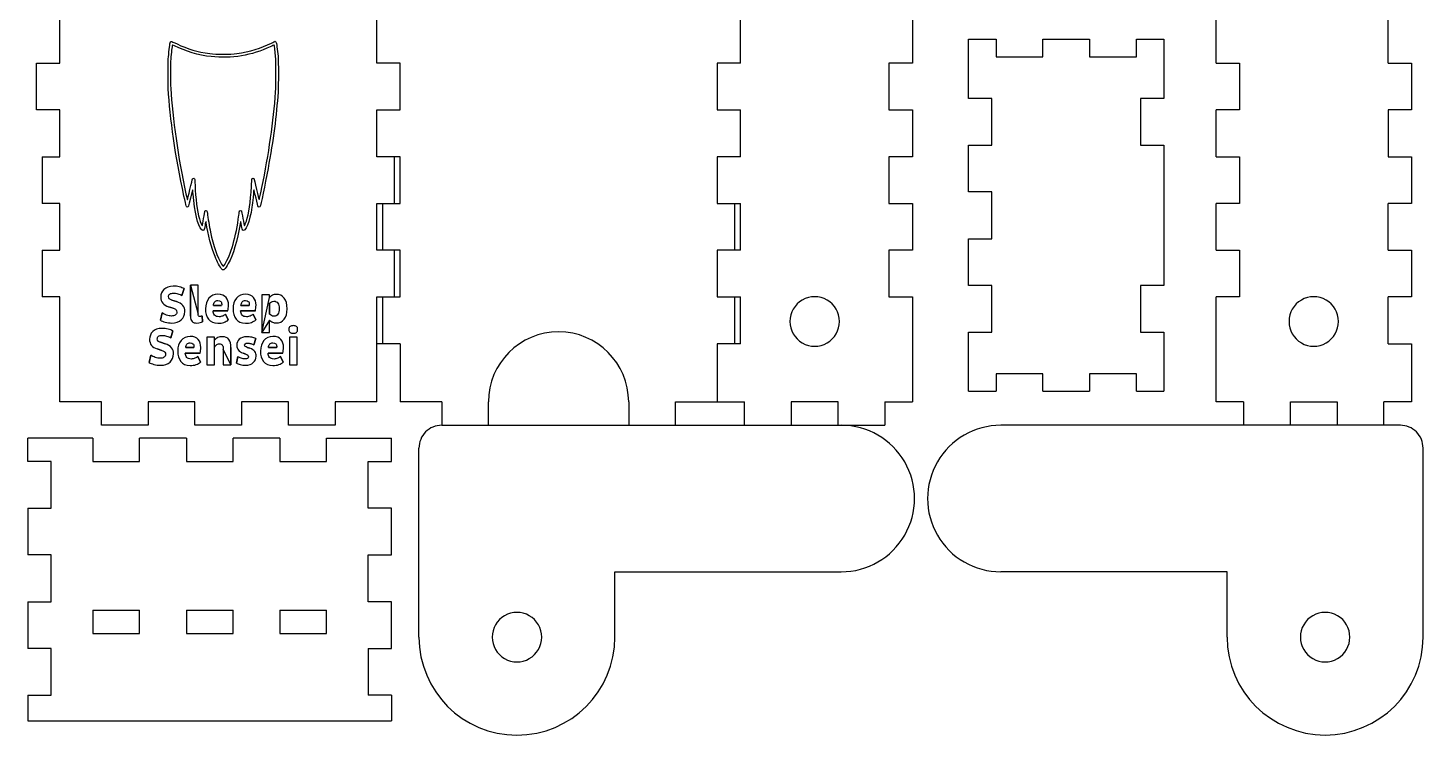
# Model space of a CAD drawing. Extents: x 0.19 to 5.82, y 1.68 to 7.32.
# Drawn here: x 0.19 to 5.82, y 1.68 to 4.54 of the extents above; entities that cross this region are included whole.
import ezdxf

# ---------------------------------------------------------------- set-up
doc = ezdxf.new("R2010")
doc.units = 0
doc.layers.add('Your_Design', color=7, linetype='CONTINUOUS')

msp = doc.modelspace()

# ---------------------------------------------------------------- linework, layer by layer
at = {"layer": 'Your_Design', "color": 5}
for points in [[(0.243016, 4.018752), (0.313816, 4.018752), (0.313816, 4.207552), (0.219416, 4.207552), (0.219416, 4.396352), (0.313816, 4.396352), (0.313816, 4.585152), (0.219416, 4.585152), (0.219416, 4.773952), (0.313816, 4.773952), (0.313816, 4.962753), (0.219416, 4.962753), (0.219416, 5.151553), (0.313816, 5.151553), (0.313816, 5.340353), (0.219416, 5.340353), (0.219416, 5.529153), (0.313816, 5.529153), (0.313816, 5.717953), (0.219416, 5.717953), (0.219416, 5.906753), (0.313816, 5.906753), (0.313816, 6.095553), (0.219416, 6.095553)], [(1.593816, 3.028353), (1.593816, 3.452352), (1.688216, 3.452352), (1.688216, 3.641152), (1.593816, 3.641152), (1.593816, 3.829952), (1.688216, 3.829952), (1.688216, 4.018752), (1.593816, 4.018752), (1.593816, 4.207552), (1.688216, 4.207552), (1.688216, 4.396352), (1.593816, 4.396352), (1.593816, 4.585152)], [(3.062754, 4.396352), (3.062754, 4.585152)], [(3.757154, 4.585152), (3.757154, 4.396352)], [(4.983857, 4.396352), (4.983857, 4.585152)], [(5.678257, 4.396352), (5.678257, 4.585152)], [(3.984343, 3.07136), (3.984343, 3.310229), (4.078743, 3.310229), (4.078743, 3.499029), (3.984343, 3.499029), (3.984343, 3.687829), (4.078743, 3.687829), (4.078743, 3.876629), (3.984343, 3.876629), (3.984343, 4.065429), (4.078743, 4.065429), (4.078743, 4.254229), (3.984343, 4.254229), (3.984343, 4.493098)], [(3.984343, 4.493098), (4.095543, 4.493098)], [(4.095543, 4.493098), (4.095543, 4.422298), (4.284343, 4.422298), (4.284343, 4.493098)], [(4.284343, 4.493098), (4.473143, 4.493098)], [(4.473143, 4.493098), (4.473143, 4.422298), (4.661943, 4.422298), (4.661943, 4.493098)], [(4.661943, 4.493098), (4.773143, 4.493098)], [(4.773143, 4.493098), (4.773143, 4.254229), (4.678743, 4.254229), (4.678743, 4.065429), (4.773143, 4.065429), (4.773143, 3.499029), (4.678743, 3.499029), (4.678743, 3.310229), (4.773143, 3.310229), (4.773143, 3.07136)], [(3.062754, 4.396352), (2.968354, 4.396352), (2.968354, 4.207552), (3.062754, 4.207552)], [(3.757154, 4.396352), (3.662754, 4.396352), (3.662754, 4.207552), (3.757154, 4.207552)], [(4.983857, 4.396352), (5.078257, 4.396352), (5.078257, 4.207552), (4.983857, 4.207552)], [(5.678257, 4.396352), (5.772657, 4.396352), (5.772657, 4.207552), (5.678257, 4.207552)], [(3.062754, 4.018752), (3.062754, 4.207552)], [(3.757154, 4.207552), (3.757154, 4.018752)], [(4.983857, 4.018752), (4.983857, 4.207552)], [(5.678257, 4.207552), (5.678257, 4.018752), (5.772657, 4.018752), (5.772657, 3.829952), (5.678257, 3.829952)], [(0.243016, 4.018752), (0.243016, 3.829952)], [(1.664616, 4.018752), (1.664616, 3.829952)], [(3.062754, 4.018752), (2.968354, 4.018752), (2.968354, 3.829952), (3.062754, 3.829952)], [(3.757154, 4.018752), (3.662754, 4.018752), (3.662754, 3.829952), (3.757154, 3.829952)], [(4.983857, 4.018752), (5.078257, 4.018752), (5.078257, 3.829952), (4.983857, 3.829952)], [(0.243016, 3.641152), (0.313816, 3.641152), (0.313816, 3.829952), (0.243016, 3.829952)], [(1.617416, 3.829952), (1.617416, 3.641152)], [(3.039154, 3.829952), (3.039154, 3.641152)], [(3.062754, 3.641152), (3.062754, 3.829952)], [(3.757154, 3.829952), (3.757154, 3.641152)], [(4.983857, 3.641152), (4.983857, 3.829952)], [(5.678257, 3.641152), (5.678257, 3.829952)], [(0.243016, 3.641152), (0.243016, 3.452352)], [(1.664616, 3.641152), (1.664616, 3.452352)], [(3.062754, 3.641152), (2.968354, 3.641152), (2.968354, 3.452352)], [(3.757154, 3.641152), (3.662754, 3.641152), (3.662754, 3.452352), (3.757154, 3.452352)], [(4.983857, 3.641152), (5.078257, 3.641152), (5.078257, 3.452352), (4.983857, 3.452352)], [(5.678257, 3.641152), (5.772657, 3.641152), (5.772657, 3.452352), (5.678257, 3.452352)], [(1.593954, 3.028353), (1.425885, 3.028353), (1.425885, 2.933953), (1.237085, 2.933953), (1.237085, 3.028353), (1.048285, 3.028353), (1.048285, 2.933953), (0.859485, 2.933953), (0.859485, 3.028353), (0.670685, 3.028353), (0.670685, 2.933953), (0.481885, 2.933953), (0.481885, 3.028353), (0.313816, 3.028353), (0.313816, 3.452352), (0.243016, 3.452352)], [(1.617416, 3.452352), (1.617416, 3.263552)], [(2.968354, 3.452352), (3.062754, 3.452352)], [(3.039154, 3.452352), (3.039154, 3.263552)], [(3.062754, 3.263552), (3.062754, 3.452352)], [(3.757154, 3.452352), (3.757154, 3.028353)], [(5.095057, 3.028353), (4.983857, 3.028353), (4.983857, 3.452352)], [(5.678257, 3.263552), (5.678257, 3.452352)], [(1.688216, 3.263552), (1.593816, 3.263552)], [(1.688216, 3.263552), (1.688216, 3.028353)], [(3.062754, 3.263552), (2.968354, 3.263552), (2.968354, 3.028353)], [(5.678257, 3.263552), (5.772657, 3.263552), (5.772657, 3.028353)], [(4.284343, 3.07136), (4.284343, 3.14216), (4.095543, 3.14216), (4.095543, 3.07136)], [(4.661943, 3.07136), (4.661943, 3.14216), (4.473143, 3.14216), (4.473143, 3.07136)], [(3.984343, 3.07136), (4.095543, 3.07136)], [(4.284343, 3.07136), (4.473143, 3.07136)], [(4.661943, 3.07136), (4.773143, 3.07136)], [(1.856285, 3.028353), (1.688216, 3.028353)], [(1.856285, 3.028353), (1.856285, 2.933953)], [(2.045085, 2.933953), (2.045085, 3.028353)], [(2.611485, 3.028353), (2.611485, 2.933953)], [(2.800285, 2.933953), (2.800285, 3.028353)], [(2.800285, 3.028353), (3.079554, 3.028353)], [(3.079554, 2.933953), (3.079554, 3.028353)], [(3.457154, 2.933953), (3.457154, 3.028353), (3.268354, 3.028353), (3.268354, 2.933953)], [(3.645954, 3.028353), (3.645954, 2.933953)], [(3.645954, 3.028353), (3.757154, 3.028353)], [(5.095057, 3.028353), (5.095057, 2.933953)], [(5.283857, 2.933953), (5.283857, 3.028353), (5.472657, 3.028353), (5.472657, 2.933953)], [(5.661457, 2.933953), (5.661457, 3.028353)], [(5.772657, 3.028353), (5.661457, 3.028353)], [(1.856285, 2.933953), (3.645954, 2.933953)], [(5.728081, 2.933953), (4.114329, 2.933953)], [(0.447672, 2.882265), (0.185202, 2.882265)], [(0.185202, 2.599065), (0.279602, 2.599065), (0.279602, 2.787865), (0.185202, 2.787865), (0.185202, 2.882265)], [(0.447672, 2.882265), (0.447672, 2.787865), (0.636472, 2.787865), (0.636472, 2.882265)], [(0.825272, 2.882265), (0.636472, 2.882265)], [(0.825272, 2.882265), (0.825272, 2.787865), (1.014072, 2.787865), (1.014072, 2.882265)], [(1.202872, 2.882265), (1.014072, 2.882265)], [(1.202872, 2.882265), (1.202872, 2.787865), (1.391672, 2.787865), (1.391672, 2.882265)], [(1.391672, 2.882265), (1.654141, 2.882265)], [(1.559741, 2.787865), (1.654141, 2.787865), (1.654141, 2.882265)], [(1.764552, 2.078399), (1.764552, 2.84222)], [(5.819813, 2.078399), (5.819813, 2.84222)], [(1.559741, 2.032665), (1.654141, 2.032665), (1.654141, 2.221465), (1.559741, 2.221465), (1.559741, 2.410265), (1.654141, 2.410265), (1.654141, 2.599065), (1.559741, 2.599065), (1.559741, 2.787865)], [(0.185202, 2.599065), (0.185202, 2.410265)], [(0.185202, 2.221465), (0.279602, 2.221465), (0.279602, 2.410265), (0.185202, 2.410265)], [(2.55592, 2.342353), (3.470036, 2.342353)], [(2.55592, 2.078399), (2.55592, 2.342353)], [(5.028446, 2.342353), (4.114329, 2.342353)], [(5.028446, 2.078399), (5.028446, 2.342353)], [(0.185202, 2.221465), (0.185202, 2.032665)], [(0.447672, 2.187865), (0.447672, 2.093465), (0.636472, 2.093465), (0.636472, 2.187865)], [(0.447672, 2.187865), (0.636472, 2.187865)], [(0.825272, 2.187865), (0.825272, 2.093465), (1.014072, 2.093465), (1.014072, 2.187865)], [(0.825272, 2.187865), (1.014072, 2.187865)], [(1.202872, 2.187865), (1.202872, 2.093465), (1.391672, 2.093465), (1.391672, 2.187865)], [(1.202872, 2.187865), (1.391672, 2.187865)], [(0.185202, 1.843865), (0.279602, 1.843865), (0.279602, 2.032665), (0.185202, 2.032665)], [(1.559741, 2.032665), (1.559741, 1.843865)], [(0.185202, 1.843865), (0.185202, 1.740665)], [(1.654141, 1.843865), (1.559741, 1.843865)], [(1.654141, 1.843865), (1.654141, 1.740665)], [(0.185202, 1.740665), (1.654141, 1.740665)]]:
    msp.add_lwpolyline(points, dxfattribs=at)
at = {"layer": 'Your_Design', "color": 1}
for points in [[(0.969021, 3.564265), (0.969026, 3.564265)], [(0.980188, 3.583677), (0.980188, 3.583677)], [(0.84158, 3.500605), (0.84158, 3.37474)], [(0.872727, 3.383273), (0.872727, 3.500605), (0.84158, 3.500605)], [(0.785023, 3.433619), (0.76625, 3.439806)], [(0.807209, 3.458579), (0.815956, 3.485885)], [(1.161467, 3.450472), (1.161467, 3.460712), (1.130534, 3.460712), (1.130534, 3.309034)], [(0.727424, 3.387753), (0.72017, 3.358314)], [(0.753023, 3.413139), (0.77201, 3.407166)], [(0.93278, 3.39586), (0.992513, 3.39586)], [(0.96734, 3.418473), (0.934487, 3.418473)], [(0.994646, 3.359594), (0.983339, 3.382633)], [(1.04403, 3.39586), (1.103763, 3.39586)], [(1.07859, 3.418473), (1.045737, 3.418473)], [(1.105896, 3.359594), (1.094589, 3.382633)], [(1.161467, 3.382633), (1.161467, 3.427219)], [(1.200506, 3.405246), (1.200506, 3.405246)], [(0.890433, 3.351914), (0.889366, 3.37666)], [(1.130534, 3.309034), (1.161467, 3.309034), (1.161467, 3.35874)], [(0.739606, 3.262953), (0.720833, 3.269139)], [(0.761793, 3.287912), (0.770539, 3.315219)], [(0.938133, 3.278312), (0.938133, 3.290046), (0.9072, 3.290046), (0.9072, 3.178474), (0.938133, 3.178474), (0.938133, 3.247379)], [(1.09809, 3.258899), (1.105343, 3.284712)], [(1.23902, 3.321405), (1.23902, 3.321405)], [(1.272513, 3.178474), (1.272513, 3.290046), (1.241367, 3.290046), (1.241367, 3.178474), (1.272513, 3.178474)], [(0.682007, 3.217086), (0.674754, 3.187647)], [(0.707607, 3.242473), (0.726593, 3.2365)], [(0.820697, 3.225193), (0.880429, 3.225193)], [(0.855256, 3.247806), (0.822403, 3.247806)], [(0.882563, 3.188927), (0.871256, 3.211967)], [(0.974186, 3.242046), (0.974186, 3.178474), (1.005332, 3.178474)], [(1.005332, 3.178474), (1.005332, 3.248446)], [(1.05457, 3.22562), (1.06481, 3.221993)], [(1.081236, 3.245033), (1.070997, 3.248659)], [(1.154863, 3.225193), (1.214596, 3.225193)], [(1.189423, 3.247806), (1.15657, 3.247806)], [(1.216729, 3.188927), (1.205423, 3.211967)], [(1.033237, 3.211327), (1.027264, 3.184447)]]:
    msp.add_lwpolyline(points, close=True, dxfattribs=at)
at = {"layer": 'Your_Design', "color": 5}
for points in [[(3.462754, 3.353449), (3.462754, 3.353449)], [(5.478257, 3.353449), (5.478257, 3.353449)], [(2.260236, 2.078399), (2.260236, 2.078399)], [(5.524129, 2.078399), (5.524129, 2.078399)]]:
    msp.add_lwpolyline(points, close=True, dxfattribs=at)
at = {"layer": 'Your_Design', "color": 1}
for points in [[(0.752239, 4.41418), (0.753605, 4.434817), (0.757913, 4.471598), (0.759814, 4.478857)], [(0.759814, 4.478857), (0.760523, 4.481565), (0.761997, 4.483783), (0.763379, 4.484222)], [(0.768591, 4.468801), (0.767233, 4.466603), (0.763755, 4.436453), (0.76222, 4.413555)], [(0.763379, 4.484222), (0.764904, 4.484705), (0.773399, 4.481226), (0.787438, 4.474367)], [(0.777496, 4.466483), (0.771256, 4.469651), (0.769413, 4.47013), (0.768591, 4.468801)], [(0.92488, 4.423065), (0.875069, 4.428557), (0.820619, 4.444597), (0.777496, 4.466483)], [(0.787438, 4.474367), (0.828653, 4.45423), (0.870726, 4.441791), (0.919877, 4.435211)], [(1.164187, 4.463284), (1.08896, 4.427548), (1.007855, 4.413917), (0.92488, 4.423065)], [(1.028736, 4.435244), (1.080249, 4.442237), (1.128276, 4.456922), (1.168777, 4.478066)], [(1.179516, 4.469647), (1.179174, 4.469989), (1.172276, 4.467126), (1.164187, 4.463284)], [(1.168777, 4.478066), (1.175948, 4.48181), (1.182551, 4.484873), (1.18345, 4.484873)], [(1.185378, 4.424816), (1.18355, 4.44511), (1.180466, 4.468697), (1.179516, 4.469647)], [(1.18345, 4.484873), (1.184349, 4.484873), (1.185891, 4.483606), (1.186877, 4.482057)], [(1.186877, 4.482057), (1.188936, 4.478822), (1.193034, 4.451284), (1.195396, 4.424812)], [(0.752248, 4.294686), (0.750627, 4.325697), (0.750621, 4.389768), (0.752239, 4.41418)], [(0.76222, 4.413555), (0.760629, 4.389833), (0.760645, 4.325556), (0.762251, 4.294686)], [(0.919877, 4.435211), (0.94403, 4.431977), (1.004794, 4.431998), (1.028736, 4.435244)], [(1.185356, 4.279671), (1.187464, 4.311037), (1.187478, 4.401502), (1.185378, 4.424816)], [(1.195396, 4.424812), (1.19751, 4.401116), (1.19748, 4.311909), (1.19534, 4.279667)], [(0.815396, 3.859874), (0.780655, 4.021213), (0.758609, 4.173015), (0.752248, 4.294686)], [(0.762251, 4.294686), (0.768386, 4.17671), (0.791835, 4.01397), (0.823626, 3.868734)], [(1.130042, 3.894559), (1.157834, 4.026698), (1.177604, 4.164346), (1.185356, 4.279671)], [(1.19534, 4.279667), (1.189124, 4.185699), (1.17608, 4.085742), (1.155035, 3.970801)], [(1.155035, 3.970801), (1.143483, 3.907711), (1.124859, 3.820082), (1.122363, 3.817074)], [(0.839783, 3.886776), (0.844761, 3.908454), (0.849628, 3.927458), (0.8506, 3.929006)], [(0.8506, 3.929006), (0.852704, 3.932362), (0.856774, 3.93269), (0.858358, 3.929632)], [(0.858358, 3.929632), (0.858982, 3.928427), (0.859872, 3.917307), (0.860338, 3.904919)], [(0.860338, 3.904919), (0.862427, 3.849307), (0.868891, 3.799362), (0.878152, 3.767281)], [(1.067392, 3.758717), (1.077739, 3.788976), (1.084386, 3.834896), (1.087559, 3.898038)], [(1.087559, 3.898038), (1.088337, 3.913522), (1.089484, 3.927458), (1.090109, 3.929006)], [(1.090109, 3.929006), (1.091359, 3.932106), (1.095233, 3.932741), (1.097348, 3.930193)], [(1.097348, 3.930193), (1.098092, 3.929297), (1.103063, 3.909871), (1.108395, 3.887024)], [(1.121108, 3.852054), (1.121864, 3.855667), (1.125886, 3.874794), (1.130042, 3.894559)], [(0.830869, 3.816027), (0.825487, 3.814319), (0.824763, 3.816372), (0.815396, 3.859874)], [(0.823626, 3.868734), (0.826325, 3.856402), (0.828533, 3.846014), (0.828533, 3.845649)], [(0.828533, 3.845649), (0.828533, 3.845283), (0.829028, 3.84552), (0.829633, 3.846173)], [(0.829633, 3.846173), (0.830238, 3.846826), (0.834806, 3.865098), (0.839783, 3.886776)], [(0.841664, 3.851115), (0.833611, 3.816201), (0.833848, 3.816973), (0.830869, 3.816027)], [(0.850449, 3.885299), (0.849821, 3.885926), (0.848577, 3.881087), (0.841664, 3.851115)], [(0.852299, 3.867968), (0.851545, 3.877236), (0.850712, 3.885035), (0.850449, 3.885299)], [(0.887151, 3.7238), (0.871157, 3.741199), (0.85828, 3.794467), (0.852299, 3.867968)], [(1.094514, 3.854243), (1.093424, 3.841511), (1.091453, 3.823757), (1.090133, 3.814789)], [(1.098235, 3.885255), (1.097451, 3.886039), (1.096701, 3.87979), (1.094514, 3.854243)], [(1.106426, 3.851656), (1.10221, 3.869847), (1.098524, 3.884966), (1.098235, 3.885255)], [(1.115358, 3.817018), (1.114661, 3.817878), (1.110642, 3.833466), (1.106426, 3.851656)], [(1.108395, 3.887024), (1.113728, 3.864178), (1.11846, 3.845485), (1.118911, 3.845485)], [(1.118911, 3.845485), (1.119362, 3.845485), (1.120351, 3.848441), (1.121108, 3.852054)], [(0.894868, 3.769158), (0.897139, 3.783954), (0.899459, 3.797327), (0.900021, 3.798875)], [(0.900021, 3.798875), (0.901273, 3.80232), (0.906739, 3.802728), (0.908405, 3.799501)], [(0.908405, 3.799501), (0.909027, 3.798297), (0.909917, 3.793651), (0.910384, 3.789178)], [(0.910384, 3.789178), (0.911881, 3.774809), (0.918437, 3.734063), (0.922362, 3.714728)], [(0.980188, 3.583677), (1.004684, 3.621705), (1.026265, 3.697203), (1.036963, 3.782296)], [(1.036963, 3.782296), (1.038088, 3.791243), (1.039581, 3.799267), (1.040281, 3.800127)], [(1.040281, 3.800127), (1.041959, 3.802189), (1.045591, 3.802119), (1.047357, 3.799991)], [(1.047357, 3.799991), (1.048132, 3.799057), (1.050853, 3.785261), (1.053402, 3.769335)], [(1.090133, 3.814789), (1.081569, 3.756586), (1.063016, 3.711276), (1.052184, 3.722108)], [(1.122363, 3.817074), (1.120652, 3.815013), (1.117003, 3.814982), (1.115358, 3.817018)], [(0.878152, 3.767281), (0.882168, 3.75337), (0.888272, 3.739515), (0.88969, 3.741091)], [(0.900526, 3.741382), (0.897393, 3.720203), (0.894252, 3.716075), (0.887151, 3.7238)], [(0.88969, 3.741091), (0.890266, 3.741733), (0.892596, 3.754362), (0.894868, 3.769158)], [(0.903752, 3.757359), (0.90323, 3.757037), (0.901779, 3.749847), (0.900526, 3.741382)], [(0.905542, 3.751978), (0.905079, 3.75526), (0.904273, 3.757682), (0.903752, 3.757359)], [(0.940826, 3.615254), (0.927096, 3.64861), (0.911713, 3.708219), (0.905542, 3.751978)], [(1.043209, 3.754106), (1.029452, 3.674791), (1.014361, 3.623407), (0.994158, 3.5871)], [(1.048183, 3.739313), (1.045621, 3.7569), (1.044349, 3.760682), (1.043209, 3.754106)], [(1.052184, 3.722108), (1.051192, 3.7231), (1.049461, 3.730543), (1.048183, 3.739313)], [(1.053402, 3.769335), (1.055951, 3.75341), (1.058467, 3.740379), (1.058994, 3.740379)], [(1.058994, 3.740379), (1.060457, 3.740379), (1.06308, 3.746106), (1.067392, 3.758717)], [(0.922362, 3.714728), (0.933516, 3.659781), (0.950019, 3.612302), (0.967689, 3.584324)], [(0.969026, 3.564265), (0.961858, 3.572066), (0.949129, 3.595081), (0.940826, 3.615254)], [(0.967689, 3.584324), (0.970419, 3.580001), (0.973306, 3.57647), (0.974104, 3.576476)], [(0.994158, 3.5871), (0.980597, 3.56273), (0.975057, 3.557696), (0.969021, 3.564265)], [(0.974104, 3.576476), (0.974903, 3.576476), (0.97764, 3.579722), (0.980188, 3.583677)], [(0.772223, 3.496125), (0.755659, 3.495721), (0.743135, 3.491303), (0.73465, 3.482872)], [(0.796729, 3.493085), (0.788974, 3.495032), (0.780805, 3.496045), (0.772223, 3.496125)], [(0.721877, 3.452819), (0.721855, 3.442326), (0.724406, 3.433872), (0.72953, 3.427459)], [(0.73465, 3.482872), (0.726166, 3.474441), (0.721908, 3.464423), (0.721877, 3.452819)], [(0.753023, 3.453886), (0.753054, 3.458299), (0.754806, 3.461739), (0.758277, 3.464206)], [(0.756357, 3.445006), (0.754139, 3.447152), (0.753028, 3.450112), (0.753023, 3.453886)], [(0.76625, 3.439806), (0.761872, 3.441126), (0.758574, 3.442859), (0.756357, 3.445006)], [(0.758277, 3.464206), (0.761748, 3.466672), (0.766752, 3.467925), (0.77329, 3.467965)], [(0.77329, 3.467965), (0.77897, 3.467921), (0.784836, 3.46705), (0.79089, 3.465352)], [(0.79089, 3.465352), (0.796943, 3.463654), (0.802383, 3.461397), (0.807209, 3.458579)], [(0.815956, 3.485885), (0.810894, 3.488738), (0.804485, 3.491138), (0.796729, 3.493085)], [(0.916007, 3.446952), (0.907043, 3.436117), (0.902465, 3.422002), (0.902274, 3.404606)], [(0.95262, 3.463699), (0.937175, 3.46337), (0.924971, 3.457788), (0.916007, 3.446952)], [(0.93966, 3.432499), (0.942691, 3.436001), (0.947082, 3.437797), (0.952833, 3.437886)], [(0.985233, 3.450739), (0.978428, 3.459085), (0.967557, 3.463405), (0.95262, 3.463699)], [(0.952833, 3.437886), (0.957477, 3.437895), (0.961148, 3.436704), (0.963846, 3.434313)], [(0.995286, 3.418899), (0.995388, 3.431779), (0.992037, 3.442392), (0.985233, 3.450739)], [(1.027257, 3.446952), (1.018293, 3.436117), (1.013715, 3.422002), (1.013524, 3.404606)], [(1.06387, 3.463699), (1.048426, 3.46337), (1.036221, 3.457788), (1.027257, 3.446952)], [(1.05091, 3.432499), (1.053941, 3.436001), (1.058332, 3.437797), (1.064083, 3.437886)], [(1.096483, 3.450739), (1.089678, 3.459085), (1.078807, 3.463405), (1.06387, 3.463699)], [(1.064083, 3.437886), (1.068727, 3.437895), (1.072398, 3.436704), (1.075096, 3.434313)], [(1.106536, 3.418899), (1.106638, 3.431779), (1.103287, 3.442392), (1.096483, 3.450739)], [(1.172853, 3.459379), (1.168351, 3.45713), (1.164555, 3.454161), (1.161467, 3.450472)], [(1.18856, 3.462846), (1.182591, 3.462779), (1.177355, 3.461628), (1.172853, 3.459379)], [(1.219999, 3.447752), (1.212146, 3.457717), (1.201666, 3.462748), (1.18856, 3.462846)], [(1.232079, 3.40482), (1.231879, 3.423477), (1.227852, 3.437788), (1.219999, 3.447752)], [(0.744943, 3.379087), (0.73821, 3.381455), (0.73237, 3.384344), (0.727424, 3.387753)], [(0.72953, 3.427459), (0.734655, 3.421046), (0.742486, 3.416273), (0.753023, 3.413139)], [(0.77201, 3.407166), (0.777374, 3.405442), (0.781152, 3.403237), (0.783343, 3.400553)], [(0.786516, 3.39138), (0.786334, 3.385953), (0.784192, 3.381927), (0.78009, 3.3793)], [(0.783343, 3.400553), (0.785534, 3.397869), (0.786592, 3.394811), (0.786516, 3.39138)], [(0.810943, 3.417673), (0.805529, 3.424375), (0.796889, 3.42969), (0.785023, 3.433619)], [(0.804516, 3.360287), (0.813925, 3.368847), (0.818734, 3.37978), (0.818943, 3.393086)], [(0.818943, 3.393086), (0.819023, 3.402775), (0.816356, 3.410971), (0.810943, 3.417673)], [(0.874487, 3.375673), (0.873313, 3.377073), (0.872727, 3.379607), (0.872727, 3.383273)], [(0.902274, 3.404606), (0.902238, 3.387424), (0.906363, 3.373469), (0.914647, 3.36274)], [(0.939127, 3.378927), (0.935331, 3.383171), (0.933216, 3.388815), (0.93278, 3.39586)], [(0.934487, 3.418473), (0.934904, 3.424321), (0.936629, 3.428997), (0.93966, 3.432499)], [(0.963846, 3.434313), (0.966544, 3.431921), (0.967922, 3.428277), (0.96798, 3.423379)], [(0.96798, 3.423379), (0.96798, 3.421637), (0.967766, 3.420002), (0.96734, 3.418473)], [(0.983339, 3.382633), (0.980122, 3.37978), (0.976317, 3.37738), (0.971926, 3.375433)], [(0.992513, 3.39586), (0.993375, 3.399313), (0.99405, 3.40302), (0.994539, 3.40698)], [(0.994539, 3.40698), (0.995028, 3.410939), (0.995277, 3.414913), (0.995286, 3.418899)], [(1.013524, 3.404606), (1.013488, 3.387424), (1.017613, 3.373469), (1.025897, 3.36274)], [(1.050377, 3.378927), (1.046581, 3.383171), (1.044466, 3.388815), (1.04403, 3.39586)], [(1.045737, 3.418473), (1.046154, 3.424321), (1.047879, 3.428997), (1.05091, 3.432499)], [(1.075096, 3.434313), (1.077794, 3.431921), (1.079172, 3.428277), (1.07923, 3.423379)], [(1.07923, 3.423379), (1.07923, 3.421637), (1.079016, 3.420002), (1.07859, 3.418473)], [(1.094589, 3.382633), (1.091372, 3.37978), (1.087567, 3.37738), (1.083176, 3.375433)], [(1.103763, 3.39586), (1.104625, 3.399313), (1.1053, 3.40302), (1.105789, 3.40698)], [(1.105789, 3.40698), (1.106278, 3.410939), (1.106527, 3.414913), (1.106536, 3.418899)], [(1.161467, 3.427219), (1.163231, 3.429517), (1.165622, 3.431428), (1.16864, 3.432953)], [(1.16856, 3.377087), (1.165502, 3.378589), (1.163138, 3.380438), (1.161467, 3.382633)], [(1.16864, 3.432953), (1.171658, 3.434477), (1.174955, 3.435268), (1.178533, 3.435326)], [(1.178533, 3.435326), (1.185422, 3.435248), (1.190791, 3.432579), (1.19464, 3.427326)], [(1.19464, 3.382793), (1.190791, 3.377495), (1.185422, 3.374811), (1.178533, 3.37474)], [(1.19464, 3.427326), (1.198488, 3.422073), (1.200444, 3.414713), (1.200506, 3.405246)], [(1.200506, 3.405246), (1.200439, 3.395575), (1.198488, 3.388091), (1.19464, 3.382793)], [(1.219999, 3.36202), (1.227852, 3.37182), (1.231879, 3.386086), (1.232079, 3.40482)], [(0.726806, 3.325458), (0.710242, 3.325054), (0.697718, 3.320636), (0.689234, 3.312205)], [(0.72017, 3.358314), (0.72489, 3.355509), (0.73145, 3.352958), (0.73985, 3.35066)], [(0.751313, 3.322418), (0.743557, 3.324365), (0.735388, 3.325378), (0.726806, 3.325458)], [(0.73985, 3.35066), (0.74825, 3.348363), (0.75705, 3.347145), (0.76625, 3.347007)], [(0.765183, 3.37538), (0.758423, 3.37548), (0.751677, 3.376718), (0.744943, 3.379087)], [(0.78009, 3.3793), (0.775987, 3.376673), (0.771019, 3.375367), (0.765183, 3.37538)], [(0.76625, 3.347007), (0.782352, 3.3473), (0.795107, 3.351727), (0.804516, 3.360287)], [(0.84158, 3.37474), (0.84158, 3.364811), (0.843767, 3.357682), (0.84814, 3.353354)], [(0.84814, 3.353354), (0.852514, 3.349025), (0.859073, 3.346909), (0.86782, 3.347007)], [(0.86782, 3.347007), (0.872829, 3.347063), (0.877211, 3.347589), (0.880967, 3.34858)], [(0.879767, 3.373673), (0.87742, 3.373607), (0.87566, 3.374273), (0.874487, 3.375673)], [(0.884886, 3.374527), (0.883286, 3.373976), (0.88158, 3.373691), (0.879767, 3.373673)], [(0.880967, 3.34858), (0.884722, 3.349571), (0.887877, 3.350683), (0.890433, 3.351914)], [(0.889366, 3.37666), (0.88798, 3.375789), (0.886486, 3.375078), (0.884886, 3.374527)], [(0.914647, 3.36274), (0.922931, 3.352011), (0.935589, 3.346483), (0.95262, 3.346154)], [(0.957313, 3.372393), (0.948984, 3.372504), (0.942922, 3.374682), (0.939127, 3.378927)], [(0.95262, 3.346154), (0.961584, 3.346198), (0.969575, 3.347394), (0.976593, 3.349754)], [(0.971926, 3.375433), (0.967535, 3.373487), (0.962664, 3.372473), (0.957313, 3.372393)], [(0.976593, 3.349754), (0.98361, 3.352114), (0.989628, 3.355394), (0.994646, 3.359594)], [(1.025897, 3.36274), (1.034181, 3.352011), (1.046839, 3.346483), (1.06387, 3.346154)], [(1.068563, 3.372393), (1.060234, 3.372504), (1.054172, 3.374682), (1.050377, 3.378927)], [(1.06387, 3.346154), (1.072834, 3.346198), (1.080825, 3.347394), (1.087843, 3.349754)], [(1.083176, 3.375433), (1.078785, 3.373487), (1.073914, 3.372473), (1.068563, 3.372393)], [(1.087843, 3.349754), (1.09486, 3.352114), (1.100878, 3.355394), (1.105896, 3.359594)], [(1.161467, 3.35874), (1.164675, 3.355274), (1.168551, 3.3525), (1.173093, 3.35042)], [(1.178533, 3.37474), (1.174942, 3.374807), (1.171618, 3.375584), (1.16856, 3.377087)], [(1.173093, 3.35042), (1.177635, 3.34834), (1.182791, 3.347274), (1.18856, 3.34722)], [(1.18856, 3.34722), (1.201666, 3.347287), (1.212146, 3.35222), (1.219999, 3.36202)], [(1.244087, 3.333218), (1.240798, 3.33092), (1.239109, 3.326983), (1.23902, 3.321405)], [(1.257153, 3.336552), (1.251731, 3.336629), (1.247376, 3.335516), (1.244087, 3.333218)], [(1.26974, 3.333218), (1.266558, 3.335516), (1.262362, 3.336627), (1.257153, 3.336552)], [(1.274647, 3.321405), (1.274558, 3.326983), (1.272922, 3.33092), (1.26974, 3.333218)], [(0.67646, 3.282152), (0.676438, 3.271659), (0.678989, 3.263206), (0.684114, 3.256793)], [(0.689234, 3.312205), (0.680749, 3.303774), (0.676492, 3.293756), (0.67646, 3.282152)], [(0.707607, 3.283219), (0.707638, 3.287632), (0.709389, 3.291072), (0.71286, 3.293539)], [(0.71094, 3.274339), (0.708722, 3.276486), (0.707611, 3.279446), (0.707607, 3.283219)], [(0.720833, 3.269139), (0.716455, 3.270459), (0.713158, 3.272192), (0.71094, 3.274339)], [(0.71286, 3.293539), (0.716331, 3.296005), (0.721335, 3.297259), (0.727873, 3.297299)], [(0.727873, 3.297299), (0.733553, 3.297254), (0.73942, 3.296383), (0.745473, 3.294685)], [(0.745473, 3.294685), (0.751526, 3.292988), (0.756966, 3.29073), (0.761793, 3.287912)], [(0.770539, 3.315219), (0.765477, 3.318072), (0.759068, 3.320472), (0.751313, 3.322418)], [(0.803924, 3.276286), (0.794959, 3.26545), (0.790382, 3.251335), (0.79019, 3.23394)], [(0.840536, 3.293032), (0.825092, 3.292703), (0.812888, 3.287121), (0.803924, 3.276286)], [(0.873149, 3.280072), (0.866345, 3.288419), (0.855474, 3.292739), (0.840536, 3.293032)], [(0.883203, 3.248233), (0.883305, 3.261112), (0.879954, 3.271726), (0.873149, 3.280072)], [(0.951493, 3.288099), (0.94596, 3.285597), (0.941507, 3.282334), (0.938133, 3.278312)], [(0.970133, 3.291966), (0.96324, 3.291888), (0.957026, 3.290601), (0.951493, 3.288099)], [(0.996933, 3.280446), (0.991266, 3.288019), (0.982333, 3.291859), (0.970133, 3.291966)], [(1.005332, 3.248446), (1.005399, 3.262206), (1.002599, 3.272872), (0.996933, 3.280446)], [(1.039024, 3.281886), (1.032201, 3.275379), (1.028779, 3.267006), (1.028757, 3.256766)], [(1.06929, 3.291966), (1.055934, 3.291752), (1.045846, 3.288392), (1.039024, 3.281886)], [(1.089156, 3.289699), (1.082441, 3.291134), (1.075819, 3.29189), (1.06929, 3.291966)], [(1.105343, 3.284712), (1.101267, 3.286601), (1.095872, 3.288263), (1.089156, 3.289699)], [(1.13809, 3.276286), (1.129126, 3.26545), (1.124548, 3.251335), (1.124357, 3.23394)], [(1.174703, 3.293032), (1.159259, 3.292703), (1.147055, 3.287121), (1.13809, 3.276286)], [(1.207316, 3.280072), (1.200512, 3.288419), (1.189641, 3.292739), (1.174703, 3.293032)], [(1.217369, 3.248233), (1.217469, 3.261112), (1.21412, 3.271726), (1.207316, 3.280072)], [(1.23902, 3.321405), (1.239109, 3.31581), (1.240798, 3.311801), (1.244087, 3.309379)], [(1.244087, 3.309379), (1.247376, 3.306956), (1.251731, 3.305774), (1.257153, 3.305832)], [(1.257153, 3.305832), (1.262362, 3.305776), (1.266558, 3.306956), (1.26974, 3.309379)], [(1.26974, 3.309379), (1.272922, 3.311801), (1.274558, 3.31581), (1.274647, 3.321405)], [(0.699527, 3.20842), (0.692794, 3.210789), (0.686954, 3.213678), (0.682007, 3.217086)], [(0.684114, 3.256793), (0.689238, 3.250379), (0.697069, 3.245606), (0.707607, 3.242473)], [(0.726593, 3.2365), (0.731957, 3.234775), (0.735735, 3.232571), (0.737926, 3.229886)], [(0.7411, 3.220713), (0.740917, 3.215286), (0.738775, 3.21126), (0.734673, 3.208633)], [(0.737926, 3.229886), (0.740117, 3.227202), (0.741175, 3.224144), (0.7411, 3.220713)], [(0.765526, 3.247006), (0.760113, 3.253708), (0.751473, 3.259024), (0.739606, 3.262953)], [(0.759099, 3.18962), (0.768508, 3.19818), (0.773317, 3.209113), (0.773526, 3.22242)], [(0.773526, 3.22242), (0.773606, 3.232108), (0.770939, 3.240304), (0.765526, 3.247006)], [(0.79019, 3.23394), (0.790155, 3.216758), (0.794279, 3.202802), (0.802564, 3.192073)], [(0.827043, 3.20826), (0.823248, 3.212504), (0.821132, 3.218149), (0.820697, 3.225193)], [(0.822403, 3.247806), (0.822821, 3.253655), (0.824546, 3.25833), (0.827577, 3.261833)], [(0.827577, 3.261833), (0.830608, 3.265335), (0.834999, 3.26713), (0.84075, 3.267219)], [(0.84075, 3.267219), (0.845394, 3.267228), (0.849065, 3.266037), (0.851763, 3.263646)], [(0.851763, 3.263646), (0.854461, 3.261255), (0.855838, 3.25761), (0.855896, 3.252713)], [(0.855896, 3.252713), (0.855896, 3.25097), (0.855683, 3.249335), (0.855256, 3.247806)], [(0.871256, 3.211967), (0.868038, 3.209113), (0.864234, 3.206713), (0.859843, 3.204767)], [(0.880429, 3.225193), (0.881291, 3.228646), (0.881967, 3.232353), (0.882456, 3.236313)], [(0.882456, 3.236313), (0.882945, 3.240273), (0.883194, 3.244246), (0.883203, 3.248233)], [(0.938133, 3.247379), (0.939533, 3.251295), (0.941907, 3.254824), (0.945253, 3.257966)], [(0.945253, 3.257966), (0.9486, 3.261108), (0.95284, 3.26277), (0.957973, 3.262953)], [(0.957973, 3.262953), (0.963595, 3.262975), (0.967711, 3.261277), (0.97032, 3.257859)], [(0.97032, 3.257859), (0.972928, 3.254441), (0.974217, 3.24917), (0.974186, 3.242046)], [(1.028757, 3.256766), (1.028753, 3.249108), (1.030895, 3.242717), (1.035184, 3.237593)], [(1.035184, 3.237593), (1.039472, 3.232468), (1.045935, 3.228477), (1.05457, 3.22562)], [(1.060543, 3.257619), (1.060512, 3.260206), (1.061374, 3.262232), (1.06313, 3.263699)], [(1.06305, 3.252659), (1.061361, 3.254073), (1.060526, 3.255726), (1.060543, 3.257619)], [(1.070997, 3.248659), (1.067388, 3.249913), (1.064739, 3.251246), (1.06305, 3.252659)], [(1.06313, 3.263699), (1.064885, 3.265166), (1.067721, 3.265912), (1.071637, 3.265939)], [(1.06481, 3.221993), (1.068614, 3.220771), (1.071352, 3.219322), (1.073023, 3.217646)], [(1.071637, 3.265939), (1.076139, 3.265884), (1.080627, 3.265193), (1.085103, 3.263859)], [(1.073023, 3.217646), (1.074694, 3.215971), (1.075512, 3.213722), (1.075476, 3.2109)], [(1.101316, 3.232073), (1.097489, 3.237406), (1.090796, 3.241726), (1.081236, 3.245033)], [(1.085103, 3.263859), (1.089578, 3.262526), (1.093907, 3.260872), (1.09809, 3.258899)], [(1.095476, 3.187327), (1.102916, 3.194349), (1.106703, 3.202918), (1.106836, 3.213033)], [(1.106836, 3.213033), (1.106983, 3.220393), (1.105143, 3.22674), (1.101316, 3.232073)], [(1.124357, 3.23394), (1.124324, 3.216758), (1.128446, 3.202802), (1.13673, 3.192073)], [(1.16121, 3.20826), (1.157414, 3.212504), (1.155299, 3.218149), (1.154863, 3.225193)], [(1.15657, 3.247806), (1.156988, 3.253655), (1.158712, 3.25833), (1.161743, 3.261833)], [(1.161743, 3.261833), (1.164774, 3.265335), (1.169165, 3.26713), (1.174916, 3.267219)], [(1.174916, 3.267219), (1.179561, 3.267228), (1.183232, 3.266037), (1.18593, 3.263646)], [(1.18593, 3.263646), (1.188627, 3.261255), (1.190005, 3.25761), (1.190063, 3.252713)], [(1.190063, 3.252713), (1.190063, 3.25097), (1.18985, 3.249335), (1.189423, 3.247806)], [(1.205423, 3.211967), (1.202205, 3.209113), (1.1984, 3.206713), (1.19401, 3.204767)], [(1.214596, 3.225193), (1.215458, 3.228646), (1.216134, 3.232353), (1.216623, 3.236313)], [(1.216623, 3.236313), (1.217111, 3.240273), (1.21736, 3.244246), (1.217369, 3.248233)], [(0.674754, 3.187647), (0.679474, 3.184842), (0.686034, 3.182291), (0.694434, 3.179994)], [(0.694434, 3.179994), (0.702833, 3.177696), (0.711633, 3.176478), (0.720833, 3.17634)], [(0.719767, 3.204713), (0.713007, 3.204813), (0.70626, 3.206051), (0.699527, 3.20842)], [(0.734673, 3.208633), (0.730571, 3.206007), (0.725602, 3.2047), (0.719767, 3.204713)], [(0.720833, 3.17634), (0.736935, 3.176634), (0.749691, 3.18106), (0.759099, 3.18962)], [(0.802564, 3.192073), (0.810848, 3.181345), (0.823506, 3.175816), (0.840536, 3.175487)], [(0.84523, 3.201727), (0.836901, 3.201838), (0.830839, 3.204016), (0.827043, 3.20826)], [(0.840536, 3.175487), (0.849501, 3.175531), (0.857492, 3.176727), (0.864509, 3.179087)], [(0.859843, 3.204767), (0.855452, 3.20282), (0.850581, 3.201807), (0.84523, 3.201727)], [(0.864509, 3.179087), (0.871527, 3.181447), (0.877545, 3.184727), (0.882563, 3.188927)], [(1.027264, 3.184447), (1.031113, 3.182522), (1.036321, 3.180718), (1.04289, 3.179034)], [(1.046704, 3.205033), (1.041561, 3.206971), (1.037073, 3.209069), (1.033237, 3.211327)], [(1.04289, 3.179034), (1.049459, 3.177349), (1.056694, 3.176451), (1.064597, 3.17634)], [(1.06225, 3.20194), (1.057028, 3.202064), (1.051846, 3.203096), (1.046704, 3.205033)], [(1.072063, 3.20426), (1.069805, 3.202727), (1.066534, 3.201953), (1.06225, 3.20194)], [(1.064597, 3.17634), (1.077743, 3.176643), (1.088036, 3.180305), (1.095476, 3.187327)], [(1.075476, 3.2109), (1.075459, 3.208007), (1.074321, 3.205793), (1.072063, 3.20426)], [(1.13673, 3.192073), (1.145015, 3.181345), (1.157672, 3.175816), (1.174703, 3.175487)], [(1.179396, 3.201727), (1.171068, 3.201838), (1.165005, 3.204016), (1.16121, 3.20826)], [(1.174703, 3.175487), (1.183667, 3.175531), (1.191658, 3.176727), (1.198676, 3.179087)], [(1.19401, 3.204767), (1.189618, 3.20282), (1.184747, 3.201807), (1.179396, 3.201727)], [(1.198676, 3.179087), (1.205694, 3.181447), (1.211711, 3.184727), (1.216729, 3.188927)]]:
    msp.add_open_spline(points, degree=3, dxfattribs=at)
at = {"layer": 'Your_Design', "color": 5}
for points in [[(3.312754, 3.440051), (3.281814, 3.422188), (3.262754, 3.389175), (3.262754, 3.353449)], [(3.412754, 3.440051), (3.381814, 3.457915), (3.343694, 3.457915), (3.312754, 3.440051)], [(3.462754, 3.353449), (3.462754, 3.389175), (3.443694, 3.422188), (3.412754, 3.440051)], [(5.328257, 3.440051), (5.297317, 3.422188), (5.278257, 3.389175), (5.278257, 3.353449)], [(5.428257, 3.440051), (5.397317, 3.457915), (5.359198, 3.457915), (5.328257, 3.440051)], [(5.478257, 3.353449), (5.478257, 3.389175), (5.459198, 3.422188), (5.428257, 3.440051)], [(3.262754, 3.353449), (3.262754, 3.317722), (3.281814, 3.284709), (3.312754, 3.266846)], [(3.412754, 3.266846), (3.443694, 3.284709), (3.462754, 3.317722), (3.462754, 3.353449)], [(5.278257, 3.353449), (5.278257, 3.317722), (5.297317, 3.284709), (5.328257, 3.266846)], [(5.428257, 3.266846), (5.459198, 3.284709), (5.478257, 3.317722), (5.478257, 3.353449)], [(2.328285, 3.311553), (2.171878, 3.311553), (2.045085, 3.18476), (2.045085, 3.028353)], [(2.611485, 3.028353), (2.611485, 3.18476), (2.484692, 3.311553), (2.328285, 3.311553)], [(3.312754, 3.266846), (3.343694, 3.248983), (3.381814, 3.248983), (3.412754, 3.266846)], [(5.328257, 3.266846), (5.359198, 3.248983), (5.397317, 3.248983), (5.428257, 3.266846)], [(1.856285, 2.933953), (1.831956, 2.933953), (1.808623, 2.924288), (1.79142, 2.907085)], [(3.726206, 2.786053), (3.673367, 2.877574), (3.575715, 2.933953), (3.470036, 2.933953)], [(4.114329, 2.933953), (4.00865, 2.933953), (3.910999, 2.877574), (3.858159, 2.786053)], [(5.792946, 2.907085), (5.775743, 2.924288), (5.75241, 2.933953), (5.728081, 2.933953)], [(1.79142, 2.907085), (1.774217, 2.889882), (1.764552, 2.866549), (1.764552, 2.84222)], [(5.819813, 2.84222), (5.819813, 2.866549), (5.810149, 2.889882), (5.792946, 2.907085)], [(3.726206, 2.490253), (3.779046, 2.581774), (3.779046, 2.694532), (3.726206, 2.786053)], [(3.858159, 2.786053), (3.80532, 2.694532), (3.80532, 2.581774), (3.858159, 2.490253)], [(3.470036, 2.342353), (3.575715, 2.342353), (3.673367, 2.398732), (3.726206, 2.490253)], [(3.858159, 2.490253), (3.910999, 2.398732), (4.00865, 2.342353), (4.114329, 2.342353)], [(2.110236, 2.165002), (2.079296, 2.147138), (2.060236, 2.114126), (2.060236, 2.078399)], [(2.210236, 2.165002), (2.179296, 2.182865), (2.141176, 2.182865), (2.110236, 2.165002)], [(2.260236, 2.078399), (2.260236, 2.114126), (2.241176, 2.147138), (2.210236, 2.165002)], [(5.374129, 2.165002), (5.343189, 2.147138), (5.324129, 2.114126), (5.324129, 2.078399)], [(5.474129, 2.165002), (5.443189, 2.182865), (5.40507, 2.182865), (5.374129, 2.165002)], [(5.524129, 2.078399), (5.524129, 2.114126), (5.50507, 2.147138), (5.474129, 2.165002)], [(1.764552, 2.078399), (1.764553, 1.859869), (1.941706, 1.682715), (2.160236, 1.682715)], [(2.060236, 2.078399), (2.060236, 2.042672), (2.079296, 2.00966), (2.110236, 1.991797)], [(2.160236, 1.682715), (2.378767, 1.682715), (2.55592, 1.859869), (2.55592, 2.078399)], [(2.210236, 1.991797), (2.241176, 2.00966), (2.260236, 2.042672), (2.260236, 2.078399)], [(5.028446, 2.078399), (5.028631, 1.86), (5.20573, 1.683051), (5.424129, 1.683051)], [(5.324129, 2.078399), (5.324129, 2.042672), (5.343189, 2.00966), (5.374129, 1.991797)], [(5.424129, 1.683051), (5.642528, 1.683051), (5.819628, 1.86), (5.819813, 2.078399)], [(5.474129, 1.991797), (5.50507, 2.00966), (5.524129, 2.042672), (5.524129, 2.078399)], [(2.110236, 1.991797), (2.141176, 1.973933), (2.179296, 1.973933), (2.210236, 1.991797)], [(5.374129, 1.991797), (5.40507, 1.973933), (5.443189, 1.973933), (5.474129, 1.991797)]]:
    msp.add_open_spline(points, degree=3, dxfattribs=at)

doc.saveas('drawing.dxf')
